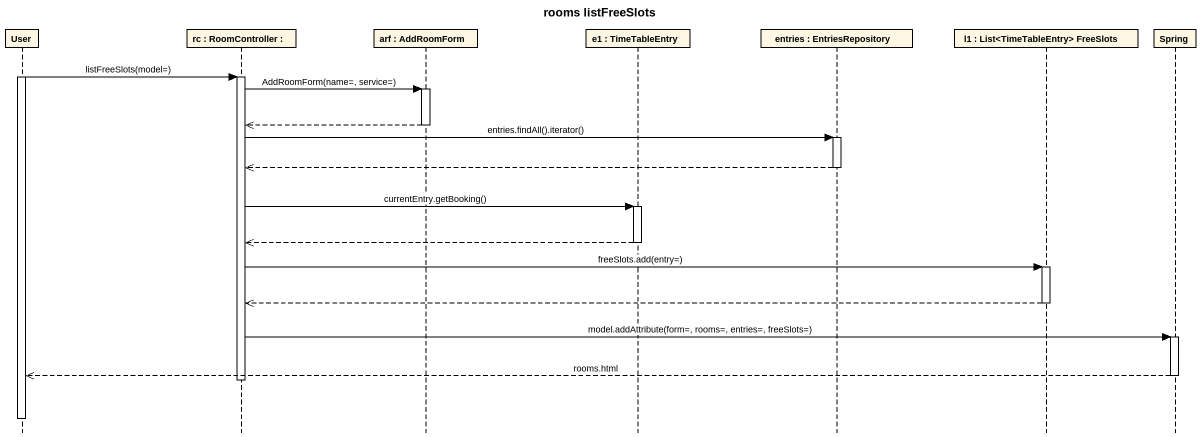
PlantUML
@startuml
title rooms listFreeSlots
hide footbox
participant User
participant "rc : RoomController :" as rc
participant "arf : AddRoomForm" as arf
participant "e1 : TimeTableEntry" as e1
participant "entries : EntriesRepository" as entries
participant "l1 : List<TimeTableEntry> FreeSlots" as l1
participant Spring

activate User
User -> rc : listFreeSlots(model=)
activate rc
rc -> arf : AddRoomForm(name=, service=)
activate arf
arf -->> rc
deactivate arf
rc -> entries : entries.findAll().iterator()
activate entries
entries -->> rc
deactivate entries
rc -> e1 : currentEntry.getBooking()
activate e1
e1 -->> rc
deactivate e1
rc -> l1 : freeSlots.add(entry=)
activate l1
l1 -->> rc
deactivate l1
rc -> Spring : model.addAttribute(form=, rooms=, entries=, freeSlots=)
activate Spring
Spring -->> User : rooms.html
deactivate Spring
deactivate rc
deactivate User
@enduml
